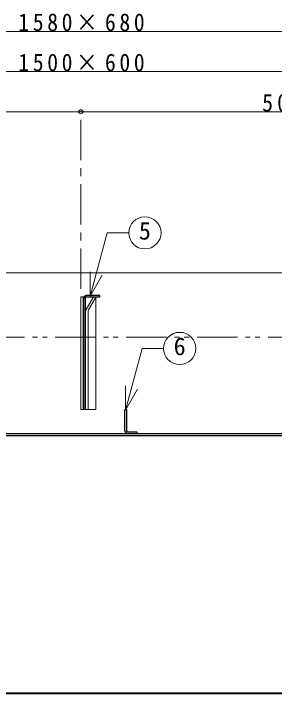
# Model space of a CAD drawing. Units: millimetres at full size, sheet at 1:10; details may follow other scales. Extents: x -2125 to 1925, y -1405 to 1405.
# Drawn here: x -431 to -108, y -1405 to -560 of the extents above; entities that cross this region are included whole.
import ezdxf
from ezdxf.enums import TextEntityAlignment as Align

# ---------------------------------------------------------------- set-up
doc = ezdxf.new("R2010")
doc.units = ezdxf.units.MM
doc.header["$LTSCALE"] = 10
doc.header["$PDMODE"] = 32
doc.header["$PDSIZE"] = 5
doc.linetypes.add('CHAIN1', pattern=[8, 5, -1, 1, -1])
doc.linetypes.add('DOUBLE_CHAIN1', pattern=[8.8, 5, -1, 0.6, -0.6, 0.6, -1])
doc.layers.add('0-A', color=4, linetype='Continuous', lineweight=9)
doc.styles.add('ＭＳ ゴシック', font='')
doc.styles.get('ＭＳ ゴシック').set_extended_font_data('MS Gothic')

msp = doc.modelspace()

# ---------------------------------------------------------------- linework, layer by layer
at = {"layer": '0-A'}
for p, q in [((-1137.8, -581.98), (442.2, -581.98)), ((402.2, -631.98), (-1097.8, -631.98)), ((-847.8, -681.98), (-347.8, -681.98)), ((-347.8, -681.98), (152.2, -681.98)), ((408.2, -881.98), (-1103.8, -881.98)), ((-344.8, -911.98), (-343.64, -911.98)), ((-329.05, -911.98), (-329.05, -1051.98)), ((-344.8, -1051.98), (-344.05, -1051.98)), ((-341.8, -1051.98), (-342.55, -1051.98)), ((-338.8, -1051.98), (-329.05, -1051.98))]:
    msp.add_line(p, q, dxfattribs=at)
at = {"layer": '0-A', "linetype": 'CHAIN1'}
msp.add_line((-347.8, -901.98), (-347.8, -681.98), dxfattribs=at)
at = {"layer": '0-A', "color": 7, "lineweight": 18}
for p, q in [((-336.27, -911.07), (-315.21, -832.46)), ((-315.21, -832.46), (-288.31, -832.46)), ((-336.27, -911.07), (-336.27, -881.07)), ((-336.27, -911.07), (-321.27, -885.09)), ((-347.8, -911.98), (-344.8, -911.98)), ((-347.8, -1051.98), (-347.8, -911.98)), ((-344.8, -911.98), (-344.8, -1051.98)), ((-340.99, -927.59), (-331.98, -911.98)), ((-341.8, -1051.98), (-341.8, -930.59)), ((-338.8, -929.79), (-338.8, -1051.98)), ((-292.33, -1052.77), (-271.8, -976.13)), ((-271.8, -976.13), (-245.12, -976.13)), ((-292.33, -1052.77), (-292.33, -1022.77)), ((-292.33, -1052.77), (-277.33, -1026.79)), ((-344.8, -1051.98), (-347.8, -1051.98)), ((-341.8, -1051.98), (-338.8, -1051.98))]:
    msp.add_line(p, q, dxfattribs=at)
at = {"layer": '0-A', "color": 5, "lineweight": 25}
for p, q in [((-341.11, -911.98), (-324.05, -911.98)), ((-324.05, -910.48), (-341.05, -910.48)), ((-324.05, -911.98), (-324.05, -910.48)), ((-344.05, -1051.98), (-344.05, -913.48)), ((-342.55, -913.48), (-342.55, -1051.98)), ((-342.55, -1051.98), (-344.05, -1051.98)), ((-289.3, -1079.98), (-278.3, -1079.98)), ((-278.3, -1079.98), (-278.3, -1081.98)), ((-1100.8, -1081.98), (405.2, -1081.98))]:
    msp.add_line(p, q, dxfattribs=at)
at = {"layer": '0-A', "linetype": 'DOUBLE_CHAIN1'}
msp.add_line((-1083.55, -961.98), (237.2, -961.98), dxfattribs=at)
at = {"layer": '0-A', "color": 1, "lineweight": 40}
msp.add_line((1925.2, -1404.98), (-2124.8, -1404.98), dxfattribs=at)
at = {"layer": '0-A', "color": 7, "lineweight": 18}
msp.add_lwpolyline([(-331.98, -911.98), (-329.73, -913.28), (-338.39, -928.29)], dxfattribs=at)
at = {"layer": '0-A', "color": 5, "lineweight": 25}
for points in [[(405.2, -1022.48), (405.2, -1084.98), (-1100.8, -1084.98)], [(-293.3, -1077.98), (-293.3, -1051.98), (-291.3, -1051.98), (-291.3, -1077.98)]]:
    msp.add_lwpolyline(points, dxfattribs=at)
at = {"layer": '0-A', "color": 7, "lineweight": 18}
for centre in [(-268.31, -832.46), (-225.12, -976.13)]:
    msp.add_circle(centre, 20, dxfattribs=at)
at = {"layer": '0-A', "color": 5, "lineweight": 25}
for centre, radius, start, end in [((-341.05, -913.48), 3, 92.27697, 180), ((-341.05, -913.48), 1.5, 92.27697, 180), ((-289.3, -1077.98), 4, 180, 270), ((-289.3, -1077.98), 2, 180, 270)]:
    msp.add_arc(centre, radius, start, end, dxfattribs=at)
at = {"layer": '0-A', "color": 7, "lineweight": 18}
for centre, radius, start, end in [((-341.05, -913.48), 3, 90, 92.27697), ((-335.8, -930.59), 6, 150, 180), ((-335.8, -929.79), 3, 150, 180)]:
    msp.add_arc(centre, radius, start, end, dxfattribs=at)
at = {"layer": '0-A'}
msp.add_point((-347.8, -681.98), dxfattribs=at)

# ---------------------------------------------------------------- texts
at = {"layer": '0-A', "color": 7, "style": 'ＭＳ ゴシック'}
for s, p in [('5', (-275.81, -847.46)), ('6', (-232.62, -991.13))]:
    msp.add_text(s, height=21.99, dxfattribs=at).set_placement(p, align=Align.BOTTOM_LEFT)
at = {"layer": '0-A', "color": 7, "char_height": 21.99, "attachment_point": 7, "style": 'ＭＳ ゴシック'}
for s, insert in [('\\T1.33;\\W0.9;1580×680', (-425.3, -581.98)), ('\\T1.33;\\W0.9;1500×600', (-425.3, -631.98)), ('\\T1.38;\\W0.9;500', (-122.8, -681.98))]:
    msp.add_mtext(s, dxfattribs=dict(at, insert=insert))

doc.saveas('drawing.dxf')
